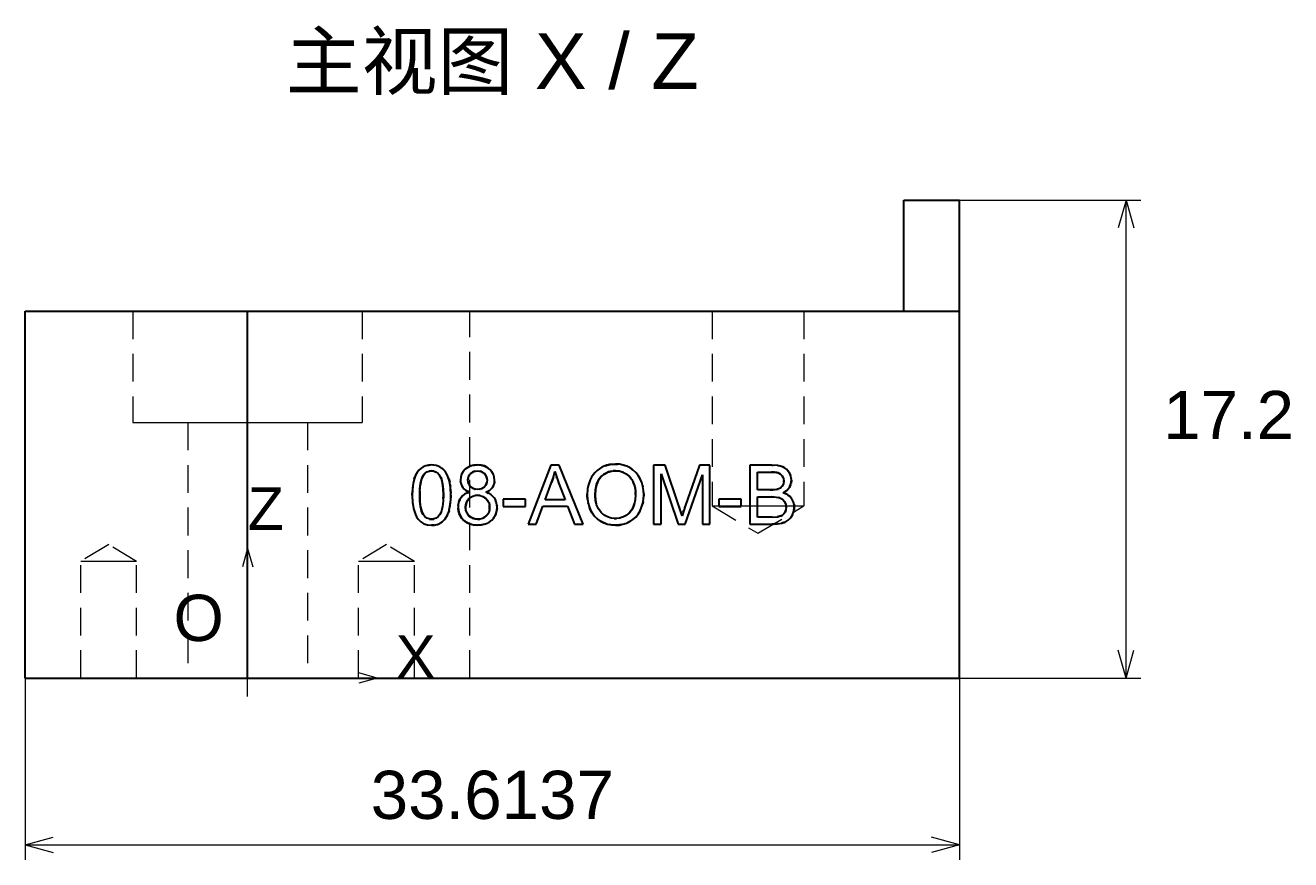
# Paper-space layout '01_三视图' of a CAD drawing. Header units: millimetres. Extents: x 8 to 450, y 8 to 289.
# Drawn here: x 135.8 to 204.1, y 167.3 to 212.3 of the extents above; entities that cross this region are included whole.
import ezdxf
from ezdxf.enums import TextEntityAlignment as Align

# ---------------------------------------------------------------- set-up
doc = ezdxf.new("R2010")
doc.units = ezdxf.units.MM
doc.linetypes.add('WP_HIDDEN', pattern=[2.3, 1.5, -0.8])
for name, color, linetype, lineweight in [('ANNOTATIONS', 7, 'CONTINUOUS', 18), ('HIDDEN', 7, 'WP_HIDDEN', 13), ('VISIBLE', 7, 'CONTINUOUS', 25)]:
    doc.layers.add(name, color=color, linetype=linetype, lineweight=lineweight)
doc.styles.add('CJK', font='Arial Unicode.ttf')

psp = doc.layouts.new('01_三视图')

# ---------------------------------------------------------------- linework, layer by layer
at = {"layer": 'ANNOTATIONS'}
for p, q in [((186.21, 202.9), (196.01, 202.9)), ((195.21, 202.9), (194.79, 201.4)), ((195.21, 177.1), (195.21, 202.9)), ((195.21, 202.9), (195.63, 201.4)), ((147.79, 184.1), (147.51, 183.1)), ((147.79, 177.1), (147.79, 184.1)), ((147.79, 184.1), (148.07, 183.1)), ((195.21, 177.1), (194.79, 178.6)), ((195.21, 177.1), (195.63, 178.6)), ((147.79, 176.1), (147.79, 178.1)), ((135.79, 177.1), (135.79, 167.3)), ((146.79, 177.1), (148.79, 177.1)), ((147.79, 177.1), (154.79, 177.1)), ((154.79, 177.1), (153.79, 177.38)), ((154.79, 177.1), (153.79, 176.82)), ((186.21, 177.1), (186.21, 167.3)), ((186.21, 177.1), (196.01, 177.1)), ((135.79, 168.1), (137.29, 168.52)), ((135.79, 168.1), (186.21, 168.1)), ((135.79, 168.1), (137.29, 167.68)), ((186.21, 168.1), (184.71, 168.52)), ((186.21, 168.1), (184.71, 167.68))]:
    psp.add_line(p, q, dxfattribs=at)
at = {"layer": 'HIDDEN'}
for points in [[(135.79, 196.9), (159.79, 196.9)], [(141.602, 196.9), (141.757, 196.9), (142.215, 196.9), (142.952, 196.9), (143.932, 196.9), (145.105, 196.9), (146.413, 196.9), (147.79, 196.9), (149.167, 196.9), (150.474, 196.9), (151.648, 196.9), (152.627, 196.9), (153.364, 196.9), (153.822, 196.9), (153.977, 196.9)], [(141.602, 196.9), (141.602, 190.9)], [(153.977, 196.9), (153.977, 190.9)], [(159.79, 196.9), (186.21, 196.9)], [(159.79, 177.1), (159.79, 196.9)], [(172.86, 196.9), (172.922, 196.9), (173.105, 196.9), (173.4, 196.9), (173.792, 196.9), (174.261, 196.9), (174.785, 196.9), (175.335, 196.9), (175.886, 196.9), (176.409, 196.9), (176.878, 196.9), (177.27, 196.9), (177.565, 196.9), (177.748, 196.9), (177.81, 196.9)], [(172.86, 196.9), (172.86, 186.4)], [(177.81, 196.9), (177.81, 186.4)], [(183.21, 196.9), (186.21, 196.9)], [(141.602, 190.9), (141.757, 190.9), (142.215, 190.9), (142.952, 190.9), (143.932, 190.9), (145.105, 190.9), (146.413, 190.9), (147.79, 190.9), (149.167, 190.9), (150.474, 190.9), (151.648, 190.9), (152.627, 190.9), (153.364, 190.9), (153.822, 190.9), (153.977, 190.9)], [(144.565, 190.9), (144.565, 177.1)], [(144.565, 190.9), (144.646, 190.9), (144.884, 190.9), (145.268, 190.9), (145.779, 190.9), (146.39, 190.9), (147.072, 190.9), (147.79, 190.9), (148.507, 190.9), (149.189, 190.9), (149.8, 190.9), (150.311, 190.9), (150.695, 190.9), (150.934, 190.9), (151.015, 190.9)], [(151.015, 190.9), (151.015, 177.1)], [(157.142, 188.419), (157.309, 188.524), (157.504, 188.586)], [(157.586, 188.599), (157.616, 188.602)], [(157.659, 188.605), (157.719, 188.606)], [(157.719, 188.606), (157.79, 188.604)], [(157.8, 188.604), (157.843, 188.6)], [(157.843, 188.6), (158.015, 188.566), (158.17, 188.503)], [(160.197, 188.606), (160.258, 188.605)], [(166.547, 188.201), (166.664, 188.311), (166.789, 188.406), (166.923, 188.486), (167.065, 188.549)], [(167.769, 188.646), (167.954, 188.623)], [(167.954, 188.623), (168.116, 188.583)], [(168.168, 188.567), (168.309, 188.51), (168.444, 188.439)], [(176.158, 188.593), (176.416, 188.569)], [(176.48, 188.557), (176.614, 188.52)], [(156.819, 187.951), (156.93, 188.177)], [(156.937, 188.187), (157.032, 188.314), (157.142, 188.419)], [(157.597, 188.27), (157.447, 188.211), (157.321, 188.102)], [(158.136, 188.071), (157.996, 188.2), (157.917, 188.242), (157.834, 188.269)], [(158.17, 188.503), (158.268, 188.441)], [(158.291, 188.424), (158.4, 188.322)], [(158.49, 188.205), (158.611, 187.967)], [(158.611, 187.967), (158.654, 187.846)], [(159.281, 187.784), (159.297, 187.951), (159.344, 188.105), (159.422, 188.244), (159.532, 188.369)], [(159.532, 188.369), (159.626, 188.446)], [(159.719, 187.985), (159.7, 187.933)], [(159.83, 188.141), (159.736, 188.019)], [(160.202, 188.285), (160.061, 188.269)], [(160.358, 188.264), (160.202, 188.285)], [(160.478, 188.211), (160.399, 188.25)], [(160.721, 187.776), (160.709, 187.893)], [(160.775, 188.441), (160.869, 188.364)], [(160.869, 188.364), (160.981, 188.236), (161.06, 188.095), (161.108, 187.941), (161.124, 187.773)], [(164.37, 188.258), (164.28, 187.898)], [(164.461, 187.969), (164.397, 188.166)], [(164.567, 187.674), (164.484, 187.903)], [(166.121, 187.019), (166.143, 187.304), (166.196, 187.564), (166.28, 187.799), (166.395, 188.009)], [(167.529, 188.281), (167.429, 188.267)], [(167.874, 188.265), (167.846, 188.27)], [(168.026, 188.222), (167.902, 188.259)], [(168.219, 188.127), (168.106, 188.189)], [(168.604, 187.677), (168.497, 187.864)], [(168.554, 188.367), (168.717, 188.227)], [(168.774, 188.167), (168.774, 188.167)], [(168.864, 188.053), (168.985, 187.851)], [(168.985, 187.851), (169.061, 187.668), (169.118, 187.475)], [(176.067, 188.216), (175.951, 188.217)], [(176.109, 188.214), (176.086, 188.215)], [(176.134, 188.213), (176.134, 188.213)], [(176.195, 188.21), (176.165, 188.212)], [(176.235, 188.207), (176.235, 188.207)], [(176.366, 188.19), (176.357, 188.191)], [(176.654, 188.007), (176.562, 188.108)], [(176.729, 187.759), (176.702, 187.905)], [(176.803, 188.426), (176.872, 188.373)], [(176.891, 188.356), (176.931, 188.316)], [(177.093, 188.055), (177.136, 187.896)], [(177.138, 187.88), (177.145, 187.778)], [(156.681, 187.077), (156.694, 187.353), (156.725, 187.597)], [(156.727, 187.608), (156.777, 187.828)], [(157.118, 187.549), (157.087, 187.198)], [(157.179, 187.827), (157.142, 187.687)], [(158.703, 187.667), (158.726, 187.531)], [(158.735, 187.463), (158.756, 187.173)], [(159.284, 187.716), (159.281, 187.784)], [(159.338, 187.496), (159.296, 187.629)], [(159.356, 187.457), (159.35, 187.471)], [(159.651, 187.181), (159.507, 187.273), (159.399, 187.388)], [(159.682, 187.797), (159.692, 187.68)], [(159.696, 187.662), (159.753, 187.521)], [(159.827, 187.427), (159.923, 187.354)], [(159.936, 187.347), (160.041, 187.305)], [(160.048, 187.303), (160.206, 187.284)], [(160.206, 187.284), (160.323, 187.294)], [(160.347, 187.3), (160.373, 187.307)], [(160.427, 187.326), (160.446, 187.334)], [(160.577, 187.426), (160.651, 187.519)], [(160.756, 187.178), (160.654, 187.134)], [(160.709, 187.658), (160.721, 187.776)], [(160.953, 187.322), (160.876, 187.253), (160.783, 187.193)], [(161.109, 187.624), (161.071, 187.5), (161.008, 187.387)], [(161.124, 187.773), (161.122, 187.713)], [(168.699, 187.377), (168.656, 187.543)], [(168.73, 187.15), (168.7, 187.377)], [(169.129, 187.422), (169.166, 187.136)], [(176.144, 187.256), (176.332, 187.274)], [(176.428, 187.298), (176.537, 187.347)], [(176.54, 187.35), (176.648, 187.449)], [(176.648, 187.449), (176.705, 187.561), (176.729, 187.696)], [(176.985, 187.323), (176.9, 187.233), (176.796, 187.155)], [(177.126, 187.609), (177.099, 187.524)], [(177.141, 187.696), (177.133, 187.644)], [(156.995, 185.681), (156.921, 185.788), (156.857, 185.911), (156.759, 186.204), (156.699, 186.559), (156.68, 186.977)], [(158.32, 186.383), (158.354, 186.79)], [(158.744, 186.592), (158.717, 186.376)], [(158.757, 186.833), (158.744, 186.592)], [(158.759, 187.073), (158.759, 186.977)], [(159.172, 186.531), (159.194, 186.618)], [(159.25, 186.752), (159.311, 186.848)], [(159.38, 186.927), (159.414, 186.959)], [(159.449, 186.987), (159.547, 187.051), (159.658, 187.101)], [(160.076, 186.955), (159.946, 186.92), (159.829, 186.858)], [(160.508, 186.894), (160.343, 186.95)], [(160.654, 187.134), (160.742, 187.101)], [(160.773, 187.088), (160.883, 187.029), (160.979, 186.958)], [(160.845, 186.43), (160.808, 186.569)], [(161.175, 186.698), (161.223, 186.565), (161.249, 186.421)], [(166.167, 186.544), (166.134, 186.737)], [(166.241, 186.305), (166.174, 186.519)], [(166.612, 186.506), (166.656, 186.375), (166.713, 186.254), (166.783, 186.143), (166.866, 186.043)], [(168.688, 186.555), (168.723, 186.765), (168.735, 186.997)], [(169.117, 186.513), (169.057, 186.314), (168.975, 186.127)], [(169.167, 186.867), (169.141, 186.635)], [(176.435, 186.846), (176.207, 186.873)], [(176.654, 186.757), (176.518, 186.824)], [(176.773, 187.141), (176.699, 187.101)], [(176.699, 187.101), (176.771, 187.078)], [(176.771, 186.639), (176.705, 186.716)], [(176.86, 186.389), (176.84, 186.494)], [(176.866, 187.037), (176.989, 186.963)], [(177.144, 186.812), (177.23, 186.668), (177.282, 186.509)], [(177.282, 186.509), (177.287, 186.484)], [(157.302, 185.884), (157.442, 185.755), (157.519, 185.713), (157.601, 185.686)], [(157.838, 185.686), (157.92, 185.713), (157.997, 185.756), (158.137, 185.885)], [(158.207, 185.988), (158.254, 186.098), (158.293, 186.234)], [(158.644, 186.071), (158.577, 185.904)], [(158.714, 186.357), (158.663, 186.132)], [(159.153, 186.327), (159.157, 186.417)], [(159.155, 186.266), (159.153, 186.327)], [(159.559, 186.258), (159.57, 186.184)], [(159.578, 186.148), (159.635, 186)], [(159.635, 186), (159.692, 185.91)], [(160.759, 185.96), (160.813, 186.07), (160.845, 186.193)], [(161.253, 186.377), (161.254, 186.316)], [(161.254, 186.316), (161.253, 186.255)], [(166.424, 185.956), (166.367, 186.044)], [(166.69, 185.673), (166.565, 185.787), (166.455, 185.914)], [(166.909, 185.999), (167.055, 185.881), (167.216, 185.794), (167.392, 185.738), (167.582, 185.713)], [(167.704, 185.713), (167.898, 185.738), (168.076, 185.794), (168.239, 185.883), (168.385, 186.002)], [(168.975, 186.127), (168.889, 185.98), (168.79, 185.848), (168.678, 185.731), (168.552, 185.63)], [(171.11, 186.278), (171.128, 186.223)], [(171.128, 186.223), (171.175, 186.081)], [(171.184, 186.051), (171.244, 185.863)], [(171.264, 185.927), (171.306, 186.058)], [(171.335, 186.144), (171.39, 186.306)], [(172.86, 186.4), (172.922, 186.4), (173.105, 186.4), (173.4, 186.4), (173.792, 186.4), (174.261, 186.4), (174.785, 186.4), (175.335, 186.4), (175.886, 186.4), (176.409, 186.4), (176.878, 186.4), (177.27, 186.4), (177.565, 186.4), (177.748, 186.4), (177.81, 186.4)], [(172.86, 186.4), (175.335, 184.913)], [(175.335, 184.913), (177.81, 186.4)], [(176.453, 185.808), (176.562, 185.844)], [(176.707, 185.937), (176.774, 186.018)], [(176.839, 186.155), (176.862, 186.298)], [(177.249, 186.016), (177.205, 185.912)], [(177.29, 186.188), (177.257, 186.041)], [(157.719, 185.35), (157.501, 185.371), (157.308, 185.433), (157.139, 185.536), (156.995, 185.681)], [(157.897, 185.363), (157.848, 185.357)], [(158.202, 185.47), (158.058, 185.403), (157.897, 185.363)], [(158.444, 185.686), (158.299, 185.538)], [(159.442, 185.63), (159.36, 185.719)], [(159.871, 185.758), (159.953, 185.72)], [(159.971, 185.713), (160.058, 185.688)], [(160.204, 185.35), (160.143, 185.351)], [(160.327, 185.681), (160.488, 185.727)], [(160.965, 185.628), (160.794, 185.498), (160.596, 185.408)], [(161.047, 185.717), (160.965, 185.628)], [(167.32, 185.381), (167.139, 185.428)], [(167.889, 185.368), (167.856, 185.363)], [(168.302, 185.488), (168.142, 185.427), (167.978, 185.383)], [(176.395, 185.418), (176.227, 185.407)], [(176.622, 185.458), (176.423, 185.422)], [(176.971, 185.615), (176.786, 185.511)], [(177.064, 185.7), (176.971, 185.615)], [(177.117, 185.766), (177.08, 185.718)], [(140.29, 184.306), (138.782, 183.4)], [(141.797, 183.4), (140.29, 184.306)], [(155.29, 184.306), (153.782, 183.4)], [(156.797, 183.4), (155.29, 184.306)], [(141.797, 183.4), (141.759, 183.4), (141.648, 183.4), (141.468, 183.4), (141.23, 183.4), (140.944, 183.4), (140.625, 183.4), (140.29, 183.4), (139.954, 183.4), (139.636, 183.4), (139.35, 183.4), (139.111, 183.4), (138.932, 183.4), (138.82, 183.4), (138.782, 183.4)], [(138.782, 177.1), (138.782, 183.4)], [(141.797, 177.1), (141.797, 183.4)], [(156.797, 183.4), (156.759, 183.4), (156.648, 183.4), (156.468, 183.4), (156.23, 183.4), (155.944, 183.4), (155.625, 183.4), (155.29, 183.4), (154.954, 183.4), (154.636, 183.4), (154.35, 183.4), (154.111, 183.4), (153.932, 183.4), (153.82, 183.4), (153.782, 183.4)], [(153.782, 177.1), (153.782, 183.4)], [(156.797, 177.1), (156.797, 183.4)], [(135.79, 177.1), (159.79, 177.1)], [(141.797, 177.1), (141.759, 177.1), (141.648, 177.1), (141.468, 177.1), (141.23, 177.1), (140.944, 177.1), (140.625, 177.1), (140.29, 177.1), (139.954, 177.1), (139.636, 177.1), (139.35, 177.1), (139.111, 177.1), (138.932, 177.1), (138.82, 177.1), (138.782, 177.1)], [(144.565, 177.1), (144.646, 177.1), (144.884, 177.1), (145.268, 177.1), (145.779, 177.1), (146.39, 177.1), (147.072, 177.1), (147.79, 177.1), (148.507, 177.1), (149.189, 177.1), (149.8, 177.1), (150.311, 177.1), (150.695, 177.1), (150.934, 177.1), (151.015, 177.1)], [(156.797, 177.1), (156.759, 177.1), (156.648, 177.1), (156.468, 177.1), (156.23, 177.1), (155.944, 177.1), (155.625, 177.1), (155.29, 177.1), (154.954, 177.1), (154.636, 177.1), (154.35, 177.1), (154.111, 177.1), (153.932, 177.1), (153.82, 177.1), (153.782, 177.1)], [(159.79, 177.1), (186.21, 177.1)]]:
    psp.add_lwpolyline(points, dxfattribs=at)
at = {"layer": 'VISIBLE'}
for points in [[(183.21, 196.9), (183.21, 202.9)], [(183.21, 202.9), (186.21, 202.9)], [(186.21, 196.9), (186.21, 202.9)], [(135.79, 177.1), (135.79, 196.9)], [(135.79, 196.9), (147.79, 196.9)], [(147.79, 196.9), (186.21, 196.9)], [(147.79, 177.1), (147.79, 196.9)], [(186.21, 177.1), (186.21, 196.9)], [(157.719, 188.606), (157.555, 188.595), (157.403, 188.56), (157.265, 188.502), (157.142, 188.419)], [(157.504, 188.586), (157.586, 188.599)], [(157.616, 188.602), (157.659, 188.605)], [(158.17, 188.503), (157.96, 188.581), (157.719, 188.606)], [(157.79, 188.604), (157.8, 188.604)], [(157.843, 188.6), (157.843, 188.6)], [(160.197, 188.606), (160.003, 188.592), (159.826, 188.548), (159.669, 188.474), (159.532, 188.369)], [(159.626, 188.446), (159.748, 188.516), (159.884, 188.566), (160.034, 188.596), (160.197, 188.606)], [(160.869, 188.364), (160.73, 188.471), (160.571, 188.547), (160.393, 188.592), (160.197, 188.606)], [(160.258, 188.605), (160.405, 188.59), (160.54, 188.558), (160.663, 188.508), (160.775, 188.441)], [(164.152, 188.593), (162.927, 185.404)], [(164.607, 188.593), (164.152, 188.593)], [(165.912, 185.404), (164.607, 188.593)], [(167.648, 188.65), (167.333, 188.623), (167.184, 188.589), (167.041, 188.54), (166.905, 188.476), (166.777, 188.398), (166.658, 188.306), (166.547, 188.201)], [(167.065, 188.549), (167.343, 188.625), (167.648, 188.65)], [(168.444, 188.439), (168.26, 188.532), (168.066, 188.598), (167.861, 188.637), (167.648, 188.65)], [(167.648, 188.65), (167.769, 188.646)], [(167.954, 188.623), (167.954, 188.623)], [(168.116, 188.583), (168.168, 188.567)], [(170.336, 188.593), (169.701, 188.593)], [(169.701, 188.593), (169.701, 185.404)], [(171.091, 186.335), (170.336, 188.593)], [(172.177, 188.593), (171.413, 186.375)], [(172.745, 188.593), (172.177, 188.593)], [(172.745, 185.404), (172.745, 188.593)], [(176.088, 188.593), (174.892, 188.593)], [(174.892, 188.593), (174.892, 185.404)], [(176.674, 188.497), (176.552, 188.54), (176.413, 188.57), (176.088, 188.593)], [(176.088, 188.593), (176.158, 188.593)], [(176.416, 188.569), (176.48, 188.557)], [(156.796, 187.888), (156.743, 187.692), (156.707, 187.474), (156.686, 187.234), (156.68, 186.977)], [(156.777, 187.828), (156.796, 187.888)], [(157.142, 188.419), (157.033, 188.315), (156.939, 188.191), (156.86, 188.048), (156.796, 187.888)], [(156.796, 187.888), (156.819, 187.951)], [(156.93, 188.177), (156.937, 188.187)], [(157.082, 186.977), (157.092, 187.304), (157.126, 187.601), (157.188, 187.856), (157.232, 187.963), (157.284, 188.054)], [(157.284, 188.054), (157.227, 187.952), (157.179, 187.827)], [(157.284, 188.054), (157.371, 188.153), (157.472, 188.225), (157.587, 188.268), (157.715, 188.282)], [(157.321, 188.102), (157.284, 188.054)], [(157.715, 188.282), (157.597, 188.27)], [(157.834, 188.269), (157.715, 188.282)], [(157.715, 188.282), (157.847, 188.266), (157.968, 188.217), (158.077, 188.136), (158.173, 188.024)], [(158.173, 188.024), (158.136, 188.071)], [(158.49, 188.205), (158.347, 188.377), (158.17, 188.503)], [(158.357, 186.977), (158.345, 187.338), (158.311, 187.632), (158.253, 187.861), (158.173, 188.024)], [(158.173, 188.024), (158.221, 187.94), (158.261, 187.839), (158.318, 187.592), (158.348, 187.301), (158.357, 186.977)], [(158.268, 188.441), (158.291, 188.424)], [(158.4, 188.322), (158.49, 188.205)], [(158.688, 187.731), (158.603, 187.988), (158.49, 188.205)], [(158.611, 187.967), (158.611, 187.967)], [(158.654, 187.846), (158.688, 187.731)], [(159.532, 188.369), (159.422, 188.244), (159.344, 188.104), (159.297, 187.951), (159.281, 187.784)], [(159.682, 187.797), (159.691, 187.894), (159.719, 187.983), (159.765, 188.066), (159.83, 188.141)], [(159.7, 187.933), (159.682, 187.797)], [(159.736, 188.019), (159.719, 187.985)], [(159.83, 188.141), (159.908, 188.204), (159.997, 188.249), (160.095, 188.276), (160.202, 188.285)], [(160.061, 188.269), (159.937, 188.221), (159.83, 188.141)], [(160.202, 188.285), (160.308, 188.275), (160.405, 188.248), (160.493, 188.202), (160.572, 188.138)], [(160.399, 188.25), (160.358, 188.264)], [(160.572, 188.138), (160.478, 188.211)], [(160.709, 187.893), (160.66, 188.024), (160.572, 188.138)], [(160.572, 188.138), (160.638, 188.06), (160.684, 187.974), (160.712, 187.879), (160.721, 187.776)], [(161.124, 187.773), (161.108, 187.94), (161.06, 188.095), (160.98, 188.237), (160.869, 188.364)], [(164.198, 187.649), (164.296, 187.952), (164.37, 188.258)], [(164.28, 187.898), (164.198, 187.649)], [(164.397, 188.166), (164.37, 188.258)], [(164.37, 188.258), (164.596, 187.597)], [(164.484, 187.903), (164.461, 187.969)], [(166.547, 188.201), (166.444, 188.078), (166.355, 187.945), (166.28, 187.8), (166.221, 187.646), (166.176, 187.484), (166.145, 187.314), (166.121, 186.958)], [(166.395, 188.009), (166.547, 188.201)], [(166.879, 187.979), (166.803, 187.896), (166.737, 187.799), (166.636, 187.568), (166.576, 187.285), (166.556, 186.951)], [(166.556, 186.951), (166.573, 187.263), (166.629, 187.544), (166.674, 187.671), (166.73, 187.786), (166.798, 187.889), (166.879, 187.979)], [(166.879, 187.979), (167.047, 188.113), (167.233, 188.21), (167.435, 188.268), (167.65, 188.287)], [(167.429, 188.267), (167.278, 188.227), (167.136, 188.165), (167.003, 188.083), (166.879, 187.979)], [(167.65, 188.287), (167.529, 188.281)], [(167.846, 188.27), (167.65, 188.287)], [(167.65, 188.287), (167.803, 188.277), (167.949, 188.247), (168.088, 188.197), (168.219, 188.127)], [(167.902, 188.259), (167.874, 188.265)], [(168.106, 188.189), (168.026, 188.222)], [(168.497, 187.864), (168.371, 188.009), (168.219, 188.127)], [(168.219, 188.127), (168.338, 188.039), (168.442, 187.934), (168.531, 187.813), (168.604, 187.677)], [(168.985, 187.851), (168.881, 188.028), (168.757, 188.186), (168.611, 188.323), (168.444, 188.439)], [(168.444, 188.439), (168.554, 188.367)], [(168.717, 188.227), (168.774, 188.167)], [(168.774, 188.167), (168.864, 188.053)], [(169.171, 186.995), (169.159, 187.224), (169.125, 187.444), (169.067, 187.653), (168.985, 187.851)], [(170.108, 185.404), (170.108, 188.119)], [(170.108, 188.119), (171.03, 185.404)], [(171.411, 185.404), (172.338, 188.074)], [(172.338, 188.074), (172.338, 185.404)], [(175.314, 187.253), (175.314, 188.217)], [(175.314, 188.217), (175.951, 188.217)], [(175.951, 188.217), (176.239, 188.206), (176.436, 188.173)], [(176.086, 188.215), (176.067, 188.216)], [(176.134, 188.213), (176.109, 188.214)], [(176.165, 188.212), (176.134, 188.213)], [(176.235, 188.207), (176.195, 188.21)], [(176.357, 188.191), (176.235, 188.207)], [(176.436, 188.173), (176.366, 188.19)], [(176.562, 188.108), (176.436, 188.173)], [(176.436, 188.173), (176.561, 188.109), (176.654, 188.007)], [(176.614, 188.52), (176.674, 188.497)], [(176.702, 187.905), (176.654, 188.007)], [(176.654, 188.007), (176.711, 187.877), (176.73, 187.728)], [(177.02, 188.199), (176.952, 188.293), (176.871, 188.374), (176.779, 188.442), (176.674, 188.497)], [(176.674, 188.497), (176.803, 188.426)], [(176.872, 188.373), (176.891, 188.356)], [(176.931, 188.316), (177.02, 188.199)], [(177.145, 187.778), (177.137, 187.887), (177.114, 187.993), (177.075, 188.097), (177.02, 188.199)], [(177.02, 188.199), (177.093, 188.055)], [(177.136, 187.896), (177.138, 187.88)], [(156.725, 187.597), (156.727, 187.608)], [(157.087, 187.198), (157.082, 186.977)], [(157.142, 187.687), (157.118, 187.549)], [(158.759, 186.977), (158.742, 187.393), (158.688, 187.731)], [(158.688, 187.731), (158.703, 187.667)], [(158.726, 187.531), (158.735, 187.463)], [(158.756, 187.173), (158.759, 187.073)], [(159.281, 187.784), (159.289, 187.673), (159.311, 187.57), (159.347, 187.475), (159.399, 187.388)], [(159.296, 187.629), (159.284, 187.716)], [(159.35, 187.471), (159.338, 187.496)], [(159.399, 187.388), (159.356, 187.457)], [(159.399, 187.388), (159.466, 187.31), (159.549, 187.241), (159.647, 187.183), (159.76, 187.134)], [(159.76, 187.134), (159.651, 187.181)], [(159.827, 187.427), (159.764, 187.505), (159.718, 187.592), (159.691, 187.69), (159.682, 187.797)], [(159.692, 187.68), (159.696, 187.662)], [(159.753, 187.521), (159.827, 187.427)], [(160.206, 187.284), (160.096, 187.293), (159.995, 187.32), (159.906, 187.365), (159.827, 187.427)], [(159.923, 187.354), (159.936, 187.347)], [(160.041, 187.305), (160.048, 187.303)], [(160.577, 187.426), (160.499, 187.364), (160.411, 187.319), (160.313, 187.293), (160.206, 187.284)], [(160.323, 187.294), (160.347, 187.3)], [(160.373, 187.307), (160.427, 187.326)], [(160.446, 187.334), (160.577, 187.426)], [(160.721, 187.776), (160.712, 187.676), (160.685, 187.585), (160.64, 187.502), (160.577, 187.426)], [(160.651, 187.519), (160.709, 187.658)], [(160.654, 187.134), (160.764, 187.183), (160.86, 187.241), (160.941, 187.309), (161.008, 187.387)], [(160.783, 187.193), (160.756, 187.178)], [(161.008, 187.387), (160.953, 187.322)], [(161.008, 187.387), (161.059, 187.473), (161.095, 187.566), (161.117, 187.666), (161.124, 187.773)], [(161.122, 187.713), (161.109, 187.624)], [(163.847, 186.714), (164.198, 187.649)], [(164.596, 187.597), (164.567, 187.674)], [(164.596, 187.597), (164.929, 186.714)], [(168.656, 187.543), (168.604, 187.677)], [(168.604, 187.677), (168.662, 187.523), (168.703, 187.358), (168.727, 187.183), (168.735, 186.997)], [(168.7, 187.377), (168.699, 187.377)], [(169.118, 187.475), (169.129, 187.422)], [(176.003, 187.253), (175.314, 187.253)], [(176.406, 187.29), (176.242, 187.262), (176.003, 187.253)], [(176.003, 187.253), (176.144, 187.256)], [(176.332, 187.274), (176.406, 187.29)], [(176.648, 187.449), (176.547, 187.354), (176.406, 187.29)], [(176.406, 187.29), (176.428, 187.298)], [(176.537, 187.347), (176.54, 187.35)], [(176.73, 187.728), (176.71, 187.575), (176.648, 187.449)], [(176.699, 187.101), (176.895, 187.229), (176.972, 187.306), (177.034, 187.393)], [(176.73, 187.728), (176.729, 187.759)], [(176.729, 187.696), (176.73, 187.728)], [(177.034, 187.393), (176.985, 187.323)], [(177.034, 187.393), (177.118, 187.579), (177.145, 187.778)], [(177.099, 187.524), (177.034, 187.393)], [(177.133, 187.644), (177.126, 187.609)], [(177.145, 187.778), (177.141, 187.696)], [(156.68, 186.977), (156.681, 187.077)], [(156.68, 186.977), (156.696, 186.598), (156.748, 186.248), (156.791, 186.086), (156.846, 185.937), (156.914, 185.801), (156.995, 185.681)], [(157.082, 186.977), (157.094, 186.617), (157.128, 186.323), (157.186, 186.095), (157.266, 185.932)], [(157.266, 185.932), (157.218, 186.016), (157.178, 186.117), (157.121, 186.363), (157.091, 186.654), (157.082, 186.977)], [(158.357, 186.977), (158.348, 186.655), (158.317, 186.364), (158.261, 186.118), (158.221, 186.017), (158.173, 185.933)], [(158.354, 186.79), (158.357, 186.977)], [(158.644, 186.071), (158.696, 186.266), (158.732, 186.483), (158.753, 186.721), (158.759, 186.977)], [(158.744, 186.592), (158.744, 186.592)], [(158.759, 186.977), (158.757, 186.833)], [(159.311, 186.848), (159.241, 186.736), (159.192, 186.611), (159.163, 186.475), (159.153, 186.327)], [(159.157, 186.417), (159.172, 186.531)], [(159.194, 186.618), (159.25, 186.752)], [(159.76, 187.134), (159.624, 187.088), (159.503, 187.025), (159.398, 186.945), (159.311, 186.848)], [(159.311, 186.848), (159.38, 186.927)], [(159.414, 186.959), (159.449, 186.987)], [(159.737, 186.781), (159.658, 186.684), (159.601, 186.576), (159.567, 186.456), (159.555, 186.325)], [(159.555, 186.325), (159.567, 186.455), (159.601, 186.575), (159.658, 186.684), (159.737, 186.781)], [(159.658, 187.101), (159.76, 187.134)], [(159.737, 186.781), (159.834, 186.861), (159.943, 186.919), (160.063, 186.953), (160.195, 186.964)], [(159.829, 186.858), (159.737, 186.781)], [(160.195, 186.964), (160.076, 186.955)], [(160.343, 186.95), (160.195, 186.964)], [(160.195, 186.964), (160.33, 186.953), (160.454, 186.918), (160.566, 186.86), (160.666, 186.779)], [(160.666, 186.779), (160.508, 186.894)], [(161.101, 186.825), (161.015, 186.925), (160.911, 187.009), (160.791, 187.079), (160.654, 187.134)], [(160.808, 186.569), (160.749, 186.68), (160.666, 186.779)], [(160.666, 186.779), (160.748, 186.681), (160.807, 186.569), (160.843, 186.446), (160.854, 186.312)], [(160.742, 187.101), (160.773, 187.088)], [(160.979, 186.958), (161.101, 186.825)], [(161.254, 186.316), (161.245, 186.458), (161.216, 186.59), (161.168, 186.713), (161.101, 186.825)], [(161.101, 186.825), (161.175, 186.698)], [(162.795, 186.755), (161.592, 186.755)], [(161.592, 186.755), (161.592, 186.362)], [(162.795, 186.362), (162.795, 186.755)], [(164.929, 186.714), (163.847, 186.714)], [(166.121, 186.958), (166.121, 187.019)], [(166.121, 186.958), (166.132, 186.751), (166.166, 186.549), (166.224, 186.352), (166.303, 186.161)], [(166.134, 186.737), (166.121, 186.958)], [(166.174, 186.519), (166.167, 186.544)], [(166.556, 186.951), (166.57, 186.717), (166.612, 186.506)], [(166.866, 186.043), (166.727, 186.229), (166.63, 186.445), (166.574, 186.687), (166.556, 186.951)], [(168.735, 186.997), (168.718, 186.718), (168.662, 186.464), (168.566, 186.238), (168.428, 186.046)], [(168.428, 186.046), (168.514, 186.154), (168.586, 186.275), (168.644, 186.409), (168.688, 186.555)], [(168.735, 186.997), (168.73, 187.15)], [(168.975, 186.127), (169.061, 186.327), (169.122, 186.539), (169.159, 186.762), (169.171, 186.995)], [(169.141, 186.635), (169.117, 186.513)], [(169.166, 187.136), (169.171, 186.995)], [(169.171, 186.995), (169.167, 186.867)], [(174.426, 186.755), (173.223, 186.755)], [(173.223, 186.755), (173.223, 186.362)], [(174.426, 186.362), (174.426, 186.755)], [(175.314, 185.781), (175.314, 186.877)], [(175.314, 186.877), (176.051, 186.877)], [(176.207, 186.873), (176.051, 186.877)], [(176.051, 186.877), (176.317, 186.864), (176.518, 186.824)], [(176.518, 186.824), (176.435, 186.846)], [(176.518, 186.824), (176.662, 186.751), (176.771, 186.639)], [(176.705, 186.716), (176.654, 186.757)], [(177.144, 186.812), (177.058, 186.907), (176.954, 186.987), (176.835, 187.052), (176.699, 187.101)], [(176.771, 187.078), (176.866, 187.037)], [(176.84, 186.494), (176.771, 186.639)], [(176.771, 186.639), (176.84, 186.495), (176.863, 186.329)], [(176.796, 187.155), (176.773, 187.141)], [(176.989, 186.963), (177.073, 186.893), (177.144, 186.812)], [(177.3, 186.329), (177.29, 186.463), (177.261, 186.588), (177.212, 186.705), (177.144, 186.812)], [(177.282, 186.509), (177.282, 186.509)], [(177.287, 186.484), (177.3, 186.329)], [(157.266, 185.932), (157.302, 185.884)], [(157.719, 185.672), (157.589, 185.688), (157.47, 185.738), (157.362, 185.819), (157.266, 185.932)], [(158.173, 185.933), (158.077, 185.82), (157.969, 185.738), (157.85, 185.688), (157.719, 185.672)], [(158.137, 185.885), (158.173, 185.933)], [(158.173, 185.933), (158.207, 185.988)], [(158.293, 186.234), (158.32, 186.383)], [(158.299, 185.538), (158.408, 185.643), (158.502, 185.768), (158.58, 185.911), (158.644, 186.071)], [(158.577, 185.904), (158.444, 185.686)], [(158.663, 186.132), (158.644, 186.071)], [(158.717, 186.376), (158.714, 186.357)], [(159.153, 186.327), (159.171, 186.128), (159.225, 185.944), (159.316, 185.778), (159.442, 185.63)], [(159.36, 185.719), (159.277, 185.84), (159.214, 185.972), (159.174, 186.114), (159.155, 186.266)], [(159.555, 186.325), (159.559, 186.258)], [(159.635, 186), (159.575, 186.16), (159.555, 186.325)], [(159.57, 186.184), (159.578, 186.148)], [(159.871, 185.758), (159.734, 185.861), (159.635, 186)], [(159.692, 185.91), (159.772, 185.825), (159.871, 185.758)], [(160.671, 185.853), (160.574, 185.773), (160.464, 185.717), (160.342, 185.683), (160.208, 185.672)], [(160.488, 185.727), (160.584, 185.781), (160.671, 185.853)], [(160.854, 186.312), (160.843, 186.179), (160.809, 186.058), (160.751, 185.949), (160.671, 185.853)], [(160.671, 185.853), (160.759, 185.96)], [(160.854, 186.312), (160.845, 186.43)], [(160.845, 186.193), (160.854, 186.312)], [(160.965, 185.628), (161.091, 185.775), (161.182, 185.94), (161.237, 186.121), (161.254, 186.316)], [(161.253, 186.255), (161.234, 186.106), (161.193, 185.967), (161.131, 185.837), (161.047, 185.717)], [(161.249, 186.421), (161.253, 186.377)], [(161.592, 186.362), (162.795, 186.362)], [(163.375, 185.404), (163.726, 186.37)], [(163.726, 186.37), (165.059, 186.37)], [(165.059, 186.37), (165.431, 185.404)], [(166.303, 186.161), (166.241, 186.305)], [(166.303, 186.161), (166.405, 185.984), (166.529, 185.825), (166.674, 185.686), (166.841, 185.568)], [(166.367, 186.044), (166.303, 186.161)], [(166.455, 185.914), (166.424, 185.956)], [(166.866, 186.043), (166.909, 185.999)], [(167.643, 185.711), (167.421, 185.731), (167.216, 185.794), (167.03, 185.898), (166.866, 186.043)], [(168.428, 186.046), (168.263, 185.9), (168.076, 185.794), (167.869, 185.732), (167.643, 185.711)], [(168.385, 186.002), (168.428, 186.046)], [(168.42, 185.547), (168.59, 185.657), (168.739, 185.791), (168.867, 185.948), (168.975, 186.127)], [(171.244, 185.863), (171.091, 186.335)], [(171.091, 186.335), (171.11, 186.278)], [(171.128, 186.223), (171.128, 186.223)], [(171.175, 186.081), (171.184, 186.051)], [(171.413, 186.375), (171.244, 185.863)], [(171.244, 185.863), (171.264, 185.927)], [(171.306, 186.058), (171.335, 186.144)], [(171.39, 186.306), (171.413, 186.375)], [(173.223, 186.362), (174.426, 186.362)], [(176.108, 185.781), (176.395, 185.796)], [(176.638, 185.883), (176.528, 185.831), (176.395, 185.796)], [(176.395, 185.796), (176.453, 185.808)], [(176.562, 185.844), (176.638, 185.883)], [(176.799, 186.06), (176.728, 185.958), (176.638, 185.883)], [(176.638, 185.883), (176.707, 185.937)], [(176.774, 186.018), (176.799, 186.06)], [(176.863, 186.329), (176.847, 186.186), (176.799, 186.06)], [(176.799, 186.06), (176.839, 186.155)], [(176.863, 186.329), (176.86, 186.389)], [(176.862, 186.298), (176.863, 186.329)], [(176.971, 185.615), (177.1, 185.742), (177.205, 185.912)], [(177.205, 185.912), (177.117, 185.766)], [(177.205, 185.912), (177.276, 186.113), (177.3, 186.329)], [(177.257, 186.041), (177.249, 186.016)], [(177.3, 186.329), (177.29, 186.188)], [(156.995, 185.681), (157.139, 185.536), (157.31, 185.432), (157.504, 185.37), (157.719, 185.35)], [(157.601, 185.686), (157.719, 185.672)], [(157.719, 185.672), (157.838, 185.686)], [(157.719, 185.35), (157.885, 185.361), (158.038, 185.396), (158.176, 185.455), (158.299, 185.538)], [(157.848, 185.357), (157.719, 185.35)], [(157.897, 185.363), (157.897, 185.363)], [(158.299, 185.538), (158.202, 185.47)], [(159.442, 185.63), (159.6, 185.506), (159.781, 185.418), (159.983, 185.367), (160.204, 185.35)], [(160.143, 185.351), (159.938, 185.375), (159.753, 185.429), (159.588, 185.514), (159.442, 185.63)], [(160.208, 185.672), (160.034, 185.693), (159.871, 185.758)], [(159.953, 185.72), (159.971, 185.713)], [(160.058, 185.688), (160.208, 185.672)], [(160.204, 185.35), (160.424, 185.367), (160.626, 185.418), (160.807, 185.505), (160.965, 185.628)], [(160.596, 185.408), (160.409, 185.364), (160.204, 185.35)], [(160.208, 185.672), (160.327, 185.681)], [(162.927, 185.404), (163.375, 185.404)], [(165.431, 185.404), (165.912, 185.404)], [(166.841, 185.568), (166.69, 185.673)], [(166.841, 185.568), (167.025, 185.472), (167.221, 185.404), (167.429, 185.363), (167.646, 185.35)], [(167.139, 185.428), (166.986, 185.489), (166.841, 185.568)], [(167.646, 185.35), (167.48, 185.358), (167.32, 185.381)], [(167.582, 185.713), (167.643, 185.711)], [(167.643, 185.711), (167.704, 185.713)], [(167.646, 185.35), (167.849, 185.362), (168.047, 185.399), (168.237, 185.461), (168.42, 185.547)], [(167.856, 185.363), (167.646, 185.35)], [(167.978, 185.383), (167.889, 185.368)], [(168.42, 185.547), (168.302, 185.488)], [(168.552, 185.63), (168.42, 185.547)], [(169.701, 185.404), (170.108, 185.404)], [(171.03, 185.404), (171.411, 185.404)], [(172.338, 185.404), (172.745, 185.404)], [(174.892, 185.404), (176.108, 185.404)], [(176.108, 185.781), (175.314, 185.781)], [(176.108, 185.404), (176.386, 185.417), (176.622, 185.458)], [(176.227, 185.407), (176.108, 185.404)], [(176.423, 185.422), (176.395, 185.418)], [(176.622, 185.458), (176.814, 185.523), (176.971, 185.615)], [(176.786, 185.511), (176.622, 185.458)], [(177.08, 185.718), (177.064, 185.7)], [(135.79, 177.1), (147.79, 177.1)], [(147.79, 177.1), (186.21, 177.1)]]:
    psp.add_lwpolyline(points, dxfattribs=at)

# ---------------------------------------------------------------- texts
at = {"layer": 'ANNOTATIONS', "style": 'CJK'}
for s, height, p in [('主视图 X / Z', 3, (161, 208.9)), ('33.6137', 2.6, (161, 169.5))]:
    psp.add_text(s, height=height, dxfattribs=at).set_placement(p, align=Align.CENTER)
for s, height, p in [('17.2', 2.6, (197.21, 190)), ('Z', 2.3, (147.79, 185.1)), ('O', 2.5, (143.79, 179.1)), ('X', 2.3, (155.79, 177.1))]:
    psp.add_text(s, height=height, dxfattribs=at).set_placement(p)

doc.saveas('drawing.dxf')
